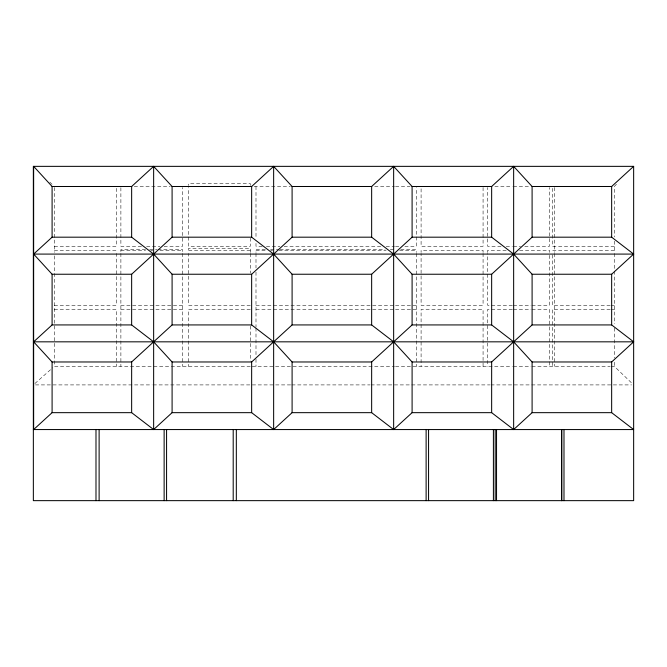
<?xml version="1.0" encoding="UTF-8"?>
<svg xmlns="http://www.w3.org/2000/svg" width="667" height="667" viewBox="0 0 667 667"><rect width="100%" height="100%" fill="white"/><g stroke="black" fill="none" stroke-linecap="round" stroke-linejoin="round"><path stroke-width="0.5" stroke-dasharray="3.33 2.5" d="M616.475 184.242L614.324 186.485L614.324 236.985M34.901 383.533L52.768 367.725M134.25 186.485L170.235 186.485M254.094 186.485L290.353 186.485M374.687 186.485L394.464 186.485M395.506 186.485L410.08 186.485M494.864 186.485L512.381 186.485M513.415 186.485L529.898 186.485M54.319 246.265L116.308 246.265L116.308 187.51M141.454 246.265L120.885 246.265L120.885 187.51M146.59 246.265L159.955 246.265M164.074 246.265L182.575 246.265L182.575 187.51M262.239 246.265L255.995 246.265L255.995 242.138M266.408 246.265L279.94 246.265M284.109 246.265L380.932 246.265M386.135 246.265L394.464 246.265M395.506 246.265L400.717 246.265M404.877 246.265L416.333 246.265L416.333 187.51M501.042 246.265L487.644 246.265L487.644 187.51M506.195 246.265L512.381 246.265M513.415 246.265L520.627 246.265M524.746 246.265L549.483 246.265L549.483 187.51M614.324 246.265L552.343 246.265L552.343 187.51M145.564 249.583L120.885 249.583L120.885 252.401M149.675 249.583L156.87 249.583M157.904 249.583L182.575 249.583L182.575 252.401M265.366 249.583L255.995 249.583L255.995 252.401M270.569 249.583L278.898 249.583M279.94 249.583L385.092 249.583M390.303 249.583L394.464 249.583M400.717 249.583L416.333 249.583L416.333 252.401M54.319 250.325L116.308 250.325L116.308 252.401M120.885 250.325L145.564 250.325M150.7 250.325L152.76 250.325M159.955 250.325L182.575 250.325M188.619 250.325L250.308 250.325M255.995 250.325L266.408 250.325M270.569 250.325L272.653 250.325M278.898 250.325L386.135 250.325M399.675 250.325L416.333 250.325M506.195 250.325L487.644 250.325L487.644 252.401M519.593 250.325L549.483 250.325L549.483 252.401M614.324 250.325L552.343 250.325L552.343 252.401M54.319 305.269L116.308 305.269L116.308 253.435M120.885 305.269L182.575 305.269M250.308 305.269L188.619 305.269L188.619 253.435M255.995 305.269L394.464 305.269M395.506 305.269L416.333 305.269M512.381 305.269L487.644 305.269L487.644 253.435M513.415 305.269L530.932 305.269M531.966 305.269L549.483 305.269L549.483 253.435M610.205 305.269L552.343 305.269L552.343 253.435M611.239 305.269L614.324 305.269M54.319 309.363L116.308 309.363L116.308 366.358M120.885 309.363L182.575 309.363M250.308 309.363L188.619 309.363L188.619 366.358M255.995 309.363L394.464 309.363M395.506 309.363L416.333 309.363M512.381 309.363L487.644 309.363L487.644 366.358M513.415 309.363L530.932 309.363M531.966 309.363L549.483 309.363L549.483 366.358M610.205 309.363L552.343 309.363L552.343 366.358M611.239 309.363L614.324 309.363M250.308 366.358L54.319 366.358L54.319 253.435M252.201 366.358L394.464 366.358M395.506 366.358L512.381 366.358M513.415 366.358L530.932 366.358M531.966 366.358L610.205 366.358M611.239 366.358L614.324 366.358L632.166 383.483M35.434 384.909L152.159 384.909M153.202 384.909L290.77 384.909M291.812 384.909L369.977 384.909M371.019 384.909L410.622 384.909M411.664 384.909L489.828 384.909M490.87 384.909L631.566 384.909M49.825 182.166L52.076 184.325M614.324 241.112L614.324 252.401M614.324 253.435L614.324 270.018M614.324 271.06L614.324 323.87M614.324 328.014L614.324 358.062M614.324 362.206L614.324 366.358M554.627 187.51L554.627 252.401M554.627 253.435L554.627 366.358M483.075 187.51L483.075 246.265L421.094 246.265L421.094 187.51M483.075 252.401L483.075 250.325L421.094 250.325L421.094 252.401M483.075 253.435L483.075 305.269L421.094 305.269L421.094 253.435M483.075 366.358L483.075 309.363L421.094 309.363L421.094 366.358M416.333 253.435L416.333 366.358M255.995 186.485L255.995 238.019M255.995 253.435L255.995 267.951M255.995 272.094L255.995 326.98M255.995 328.014L255.995 354.952M255.995 359.104L255.995 366.358M250.308 185.509L250.308 183.567L188.619 183.567L188.619 185.509M250.308 238.019L250.308 246.265L188.619 246.265L188.619 187.51M250.308 252.401L250.308 248.274L188.619 248.274L188.619 252.401M250.308 253.435L250.308 273.128M250.308 325.938L250.308 361.172M182.575 253.435L182.575 366.358M120.885 253.435L120.885 366.358M54.319 187.51L54.319 252.401"/><path stroke-width="1" d="M52.093 324.929L52.093 274.237L33.642 254.085L52.093 237.185L131.649 237.185L153.643 254.085L172.094 274.237L172.094 324.929L131.649 361.973L52.093 361.973L33.642 341.829L52.093 324.929L131.649 324.929L153.643 341.829L172.094 361.973L172.094 412.665L153.643 429.565L131.649 412.665L52.093 412.665L33.642 429.565L33.642 166.35L52.093 186.493L52.093 237.185M52.093 186.493L131.649 186.493L153.643 166.35L172.094 186.493L172.094 237.185L131.649 274.237L52.093 274.237M172.094 186.493L251.651 186.493L273.645 166.35L292.096 186.493L292.096 237.185L251.651 274.237L172.094 274.237M292.096 186.493L371.652 186.493L393.647 166.35L412.098 186.493L412.098 237.185L371.652 274.237L292.096 274.237L273.645 254.085L251.651 237.185L172.094 237.185M172.094 361.973L251.651 361.973L292.096 324.929L371.652 324.929L393.647 341.829L412.098 361.973L412.098 412.665L393.647 429.565L371.652 412.665L292.096 412.665L273.645 429.565L251.651 412.665L172.094 412.665M412.098 186.493L491.654 186.493L513.648 166.35L532.099 186.493L532.099 237.185L491.654 274.237L412.098 274.237L393.647 254.085L371.652 237.185L292.096 237.185M172.094 324.929L251.651 324.929L273.645 341.829L292.096 361.973L371.652 361.973L412.098 324.929L491.654 324.929L513.648 341.829L532.099 361.973L532.099 412.665L513.648 429.565L491.654 412.665L412.098 412.665M532.099 186.493L611.656 186.493L633.65 166.35L633.65 500.65L33.35 500.65L33.35 166.35L633.65 166.35M412.098 361.973L491.654 361.973L532.099 324.929L611.656 324.929L633.65 341.829L611.656 361.973L532.099 361.973M412.098 237.185L491.654 237.185L513.648 254.085L532.099 274.237L611.656 274.237L633.65 254.085L611.656 237.185L532.099 237.185M33.642 254.085L633.65 254.085M33.642 341.829L633.65 341.829M532.099 412.665L611.656 412.665L633.65 429.565L33.35 429.556M611.656 186.493L611.656 237.185M611.656 274.237L611.656 324.929M611.656 361.973L611.656 412.665M563.99 429.556L563.99 500.65M561.822 429.556L561.822 500.65M561.547 429.556L561.547 500.65M532.099 274.237L532.099 324.929M513.648 166.35L513.648 429.556M496.531 429.556L496.531 500.65M495.189 429.556L495.189 500.65M493.405 429.556L493.405 500.65M491.654 186.493L491.654 237.185M491.654 274.237L491.654 324.929M491.654 361.973L491.654 412.665M428.564 429.556L428.564 500.65M426.121 429.556L426.121 500.65M412.098 274.237L412.098 324.929M393.647 166.35L393.647 429.556M371.652 186.493L371.652 237.185M371.652 274.237L371.652 324.929M371.652 361.973L371.652 412.665M292.096 274.237L292.096 324.929M292.096 361.973L292.096 412.665M273.645 166.35L273.645 429.556M251.651 186.493L251.651 237.185M251.651 274.237L251.651 324.929M251.651 361.973L251.651 412.665M236.326 429.556L236.326 500.65M233.2 429.556L233.2 500.65M166.575 429.556L166.575 500.65M164.132 429.556L164.132 500.65M153.643 166.35L153.643 429.556M131.649 186.493L131.649 237.185M131.649 274.237L131.649 324.929M131.649 361.973L131.649 412.665M99.116 429.556L99.116 500.65M95.99 429.556L95.99 500.65M52.093 361.973L52.093 412.665"/></g></svg>
